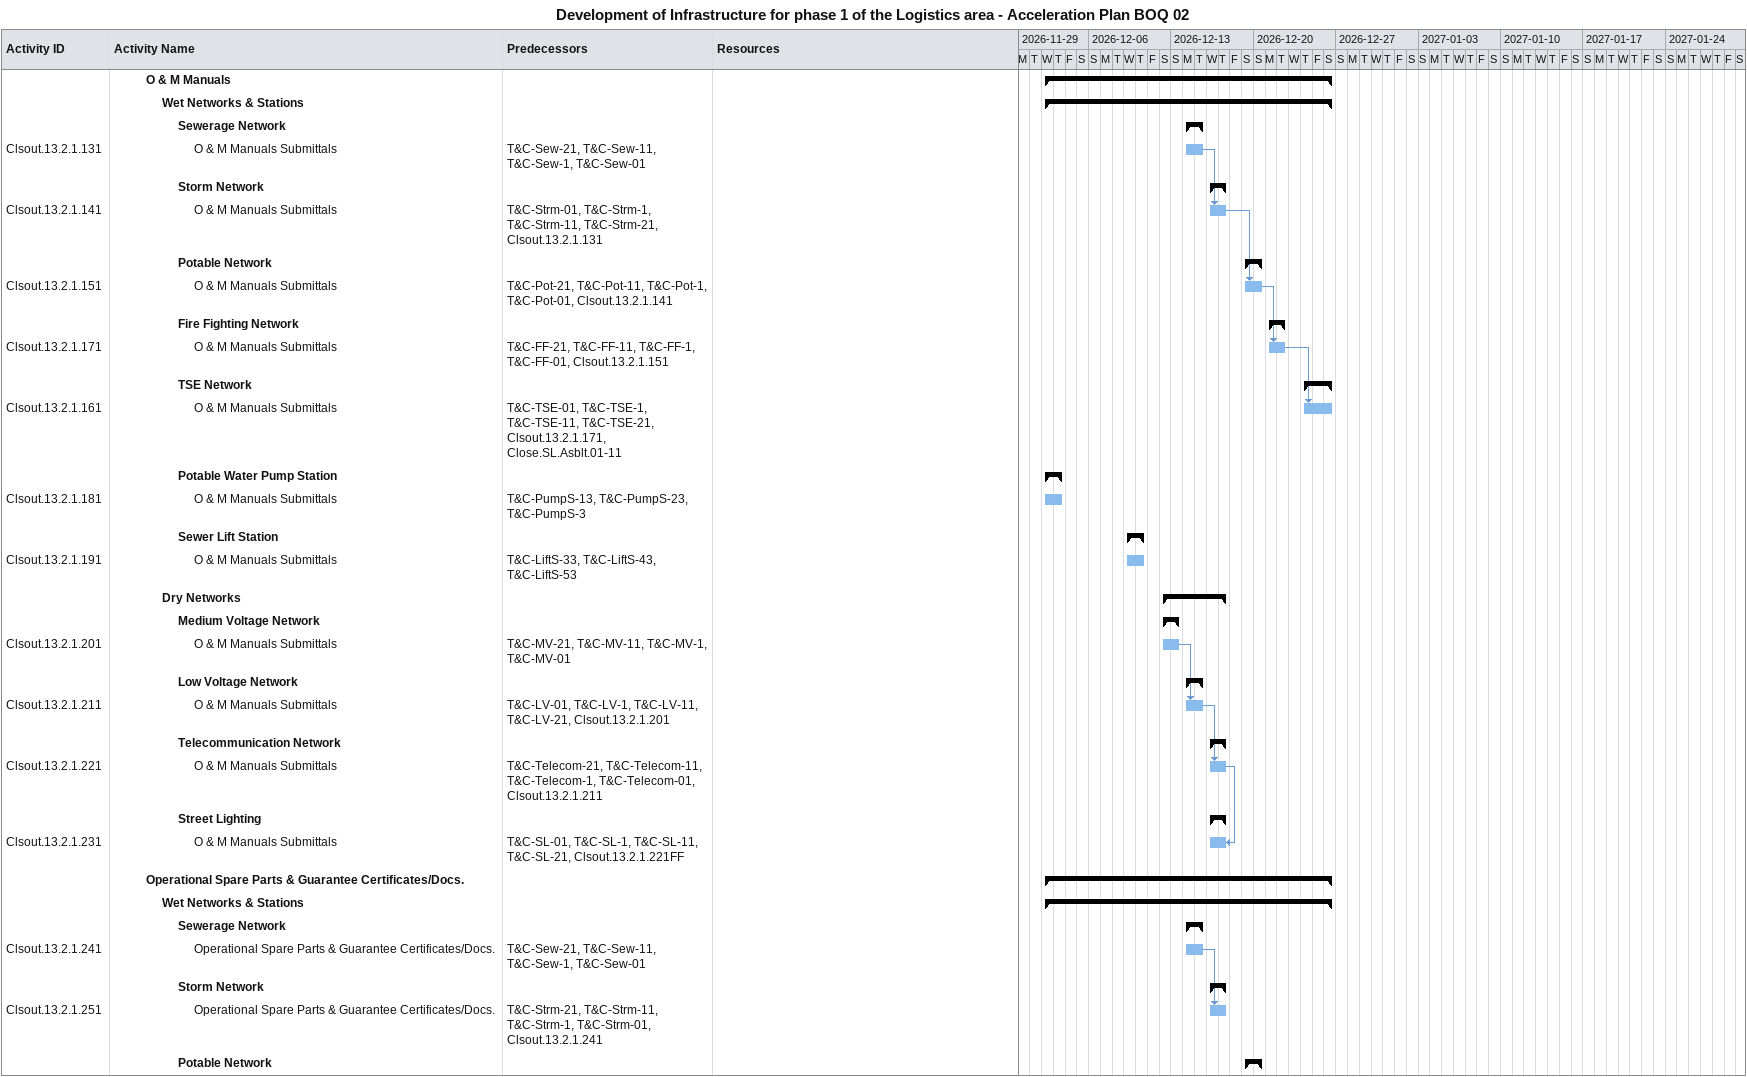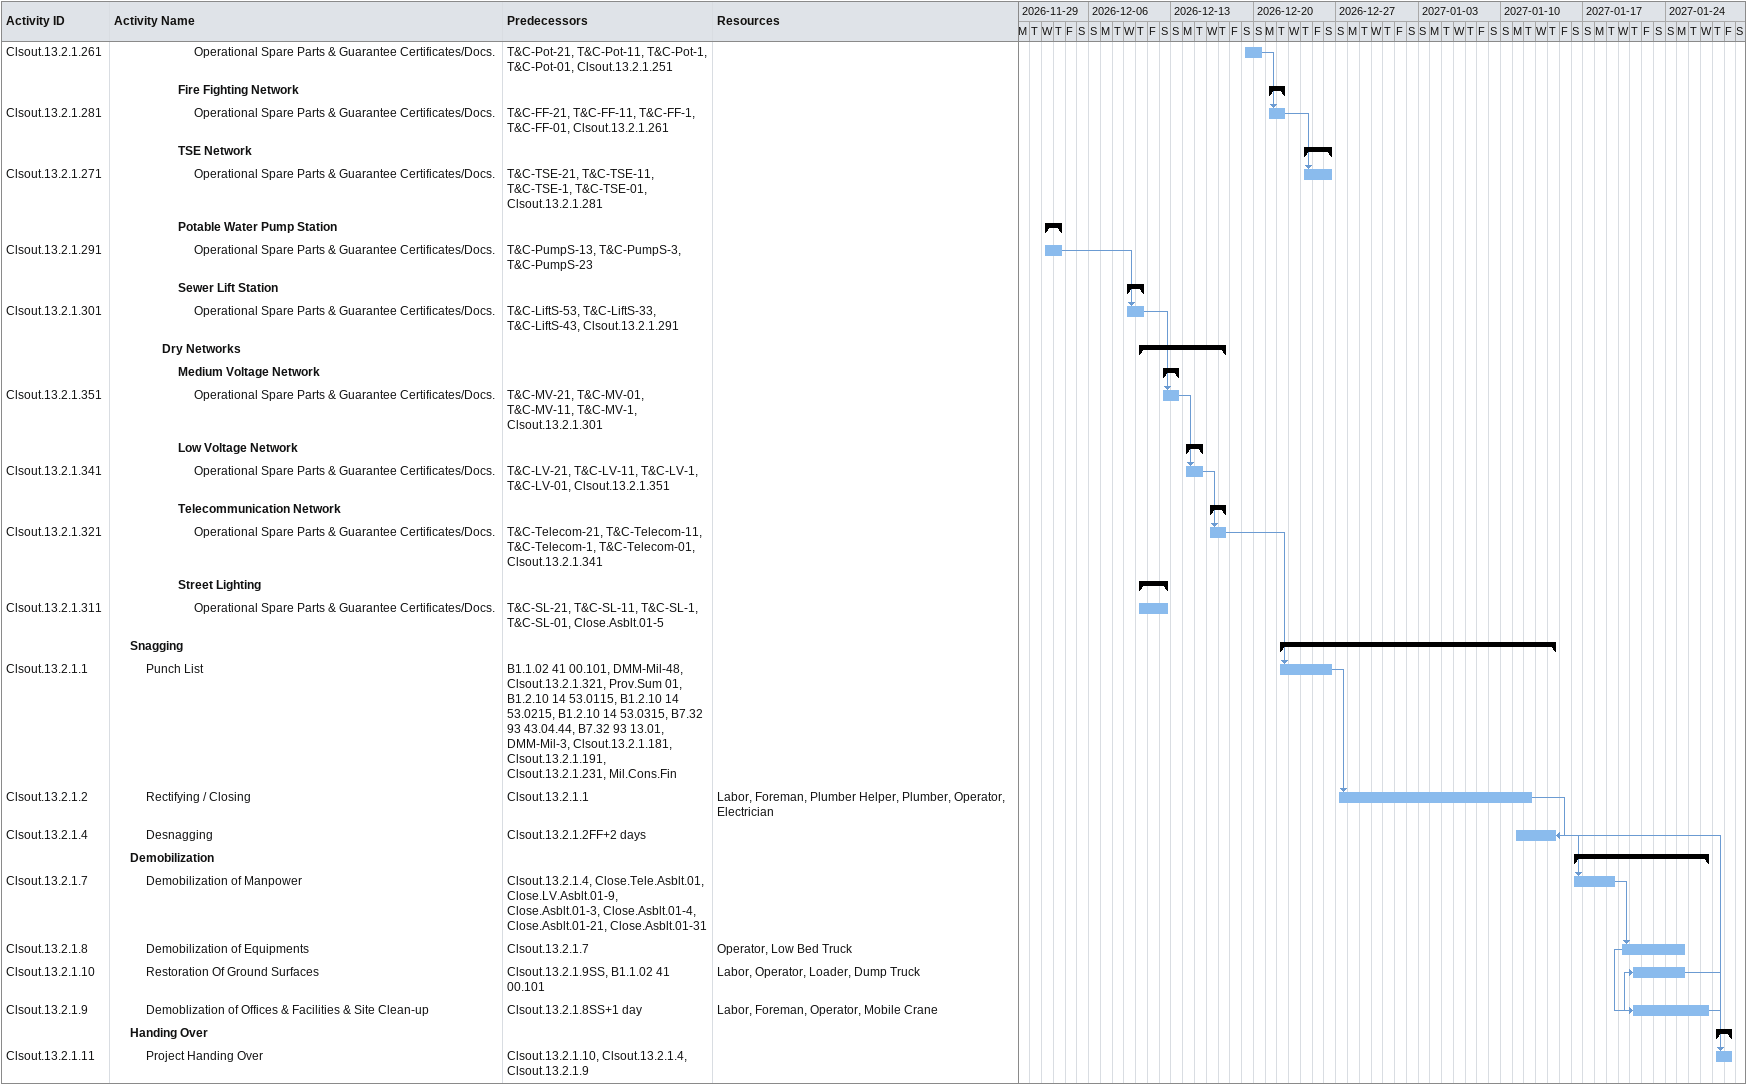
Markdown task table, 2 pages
Development of Infrastructure for phase 1 of the Logistics area - Acceleration Plan BOQ 02

| ID | Level | Task | Start | Finish | Predecessors | Resources |
|---|---|---|---|---|---|---|
|  | 3 | **O & M Manuals** | 2026-12-02 | 2026-12-26 |  |  |
|  | 4 | **Wet Networks & Stations** | 2026-12-02 | 2026-12-26 |  |  |
|  | 5 | **Sewerage Network** | 2026-12-14 | 2026-12-15 |  |  |
| Clsout.13.2.1.131 | 6 | O & M Manuals Submittals | 2026-12-14 | 2026-12-15 | T&C-Sew-21, T&C-Sew-11, T&C-Sew-1, T&C-Sew-01 |  |
|  | 5 | **Storm Network** | 2026-12-16 | 2026-12-17 |  |  |
| Clsout.13.2.1.141 | 6 | O & M Manuals Submittals | 2026-12-16 | 2026-12-17 | T&C-Strm-01, T&C-Strm-1, T&C-Strm-11, T&C-Strm-21, Clsout.13.2.1.131 |  |
|  | 5 | **Potable Network** | 2026-12-19 | 2026-12-20 |  |  |
| Clsout.13.2.1.151 | 6 | O & M Manuals Submittals | 2026-12-19 | 2026-12-20 | T&C-Pot-21, T&C-Pot-11, T&C-Pot-1, T&C-Pot-01, Clsout.13.2.1.141 |  |
|  | 5 | **Fire Fighting Network** | 2026-12-21 | 2026-12-22 |  |  |
| Clsout.13.2.1.171 | 6 | O & M Manuals Submittals | 2026-12-21 | 2026-12-22 | T&C-FF-21, T&C-FF-11, T&C-FF-1, T&C-FF-01, Clsout.13.2.1.151 |  |
|  | 5 | **TSE Network** | 2026-12-24 | 2026-12-26 |  |  |
| Clsout.13.2.1.161 | 6 | O & M Manuals Submittals | 2026-12-24 | 2026-12-26 | T&C-TSE-01, T&C-TSE-1, T&C-TSE-11, T&C-TSE-21, Clsout.13.2.1.171, Close.SL.Asblt.01-11 |  |
|  | 5 | **Potable Water Pump Station** | 2026-12-02 | 2026-12-03 |  |  |
| Clsout.13.2.1.181 | 6 | O & M Manuals Submittals | 2026-12-02 | 2026-12-03 | T&C-PumpS-13, T&C-PumpS-23, T&C-PumpS-3 |  |
|  | 5 | **Sewer Lift Station** | 2026-12-09 | 2026-12-10 |  |  |
| Clsout.13.2.1.191 | 6 | O & M Manuals Submittals | 2026-12-09 | 2026-12-10 | T&C-LiftS-33, T&C-LiftS-43, T&C-LiftS-53 |  |
|  | 4 | **Dry Networks** | 2026-12-12 | 2026-12-17 |  |  |
|  | 5 | **Medium Voltage Network** | 2026-12-12 | 2026-12-13 |  |  |
| Clsout.13.2.1.201 | 6 | O & M Manuals Submittals | 2026-12-12 | 2026-12-13 | T&C-MV-21, T&C-MV-11, T&C-MV-1, T&C-MV-01 |  |
|  | 5 | **Low Voltage Network** | 2026-12-14 | 2026-12-15 |  |  |
| Clsout.13.2.1.211 | 6 | O & M Manuals Submittals | 2026-12-14 | 2026-12-15 | T&C-LV-01, T&C-LV-1, T&C-LV-11, T&C-LV-21, Clsout.13.2.1.201 |  |
|  | 5 | **Telecommunication Network** | 2026-12-16 | 2026-12-17 |  |  |
| Clsout.13.2.1.221 | 6 | O & M Manuals Submittals | 2026-12-16 | 2026-12-17 | T&C-Telecom-21, T&C-Telecom-11, T&C-Telecom-1, T&C-Telecom-01, Clsout.13.2.1.211 |  |
|  | 5 | **Street Lighting** | 2026-12-16 | 2026-12-17 |  |  |
| Clsout.13.2.1.231 | 6 | O & M Manuals Submittals | 2026-12-16 | 2026-12-17 | T&C-SL-01, T&C-SL-1, T&C-SL-11, T&C-SL-21, Clsout.13.2.1.221FF |  |
|  | 3 | **Operational Spare Parts & Guarantee Certificates/Docs.** | 2026-12-02 | 2026-12-26 |  |  |
|  | 4 | **Wet Networks & Stations** | 2026-12-02 | 2026-12-26 |  |  |
|  | 5 | **Sewerage Network** | 2026-12-14 | 2026-12-15 |  |  |
| Clsout.13.2.1.241 | 6 | Operational Spare Parts & Guarantee Certificates/Docs. | 2026-12-14 | 2026-12-15 | T&C-Sew-21, T&C-Sew-11, T&C-Sew-1, T&C-Sew-01 |  |
|  | 5 | **Storm Network** | 2026-12-16 | 2026-12-17 |  |  |
| Clsout.13.2.1.251 | 6 | Operational Spare Parts & Guarantee Certificates/Docs. | 2026-12-16 | 2026-12-17 | T&C-Strm-21, T&C-Strm-11, T&C-Strm-1, T&C-Strm-01, Clsout.13.2.1.241 |  |
|  | 5 | **Potable Network** | 2026-12-19 | 2026-12-20 |  |  |
| Clsout.13.2.1.261 | 6 | Operational Spare Parts & Guarantee Certificates/Docs. | 2026-12-19 | 2026-12-20 | T&C-Pot-21, T&C-Pot-11, T&C-Pot-1, T&C-Pot-01, Clsout.13.2.1.251 |  |
|  | 5 | **Fire Fighting Network** | 2026-12-21 | 2026-12-22 |  |  |
| Clsout.13.2.1.281 | 6 | Operational Spare Parts & Guarantee Certificates/Docs. | 2026-12-21 | 2026-12-22 | T&C-FF-21, T&C-FF-11, T&C-FF-1, T&C-FF-01, Clsout.13.2.1.261 |  |
|  | 5 | **TSE Network** | 2026-12-24 | 2026-12-26 |  |  |
| Clsout.13.2.1.271 | 6 | Operational Spare Parts & Guarantee Certificates/Docs. | 2026-12-24 | 2026-12-26 | T&C-TSE-21, T&C-TSE-11, T&C-TSE-1, T&C-TSE-01, Clsout.13.2.1.281 |  |
|  | 5 | **Potable Water Pump Station** | 2026-12-02 | 2026-12-03 |  |  |
| Clsout.13.2.1.291 | 6 | Operational Spare Parts & Guarantee Certificates/Docs. | 2026-12-02 | 2026-12-03 | T&C-PumpS-13, T&C-PumpS-3, T&C-PumpS-23 |  |
|  | 5 | **Sewer Lift Station** | 2026-12-09 | 2026-12-10 |  |  |
| Clsout.13.2.1.301 | 6 | Operational Spare Parts & Guarantee Certificates/Docs. | 2026-12-09 | 2026-12-10 | T&C-LiftS-53, T&C-LiftS-33, T&C-LiftS-43, Clsout.13.2.1.291 |  |
|  | 4 | **Dry Networks** | 2026-12-10 | 2026-12-17 |  |  |
|  | 5 | **Medium Voltage Network** | 2026-12-12 | 2026-12-13 |  |  |
| Clsout.13.2.1.351 | 6 | Operational Spare Parts & Guarantee Certificates/Docs. | 2026-12-12 | 2026-12-13 | T&C-MV-21, T&C-MV-01, T&C-MV-11, T&C-MV-1, Clsout.13.2.1.301 |  |
|  | 5 | **Low Voltage Network** | 2026-12-14 | 2026-12-15 |  |  |
| Clsout.13.2.1.341 | 6 | Operational Spare Parts & Guarantee Certificates/Docs. | 2026-12-14 | 2026-12-15 | T&C-LV-21, T&C-LV-11, T&C-LV-1, T&C-LV-01, Clsout.13.2.1.351 |  |
|  | 5 | **Telecommunication Network** | 2026-12-16 | 2026-12-17 |  |  |
| Clsout.13.2.1.321 | 6 | Operational Spare Parts & Guarantee Certificates/Docs. | 2026-12-16 | 2026-12-17 | T&C-Telecom-21, T&C-Telecom-11, T&C-Telecom-1, T&C-Telecom-01, Clsout.13.2.1.341 |  |
|  | 5 | **Street Lighting** | 2026-12-10 | 2026-12-12 |  |  |
| Clsout.13.2.1.311 | 6 | Operational Spare Parts & Guarantee Certificates/Docs. | 2026-12-10 | 2026-12-12 | T&C-SL-21, T&C-SL-11, T&C-SL-1, T&C-SL-01, Close.Asblt.01-5 |  |
|  | 2 | **Snagging** | 2026-12-22 | 2027-01-14 |  |  |
| Clsout.13.2.1.1 | 3 | Punch List | 2026-12-22 | 2026-12-26 | B1.1.02 41 00.101, DMM-Mil-48, Clsout.13.2.1.321, Prov.Sum 01, B1.2.10 14 53.0115, B1.2.10 14 53.0215, B1.2.10 14 53.0315, B7.32 93 43.04.44, B7.32 93 13.01, DMM-Mil-3, Clsout.13.2.1.181, Clsout.13.2.1.191, Clsout.13.2.1.231, Mil.Cons.Fin |  |
| Clsout.13.2.1.2 | 3 | Rectifying / Closing | 2026-12-27 | 2027-01-12 | Clsout.13.2.1.1 | Labor, Foreman, Plumber Helper, Plumber, Operator, Electrician |
| Clsout.13.2.1.4 | 3 | Desnagging | 2027-01-11 | 2027-01-14 | Clsout.13.2.1.2FF+2d |  |
|  | 2 | **Demobilization** | 2027-01-16 | 2027-01-27 |  |  |
| Clsout.13.2.1.7 | 3 | Demobilization of Manpower | 2027-01-16 | 2027-01-19 | Clsout.13.2.1.4, Close.Tele.Asblt.01, Close.LV.Asblt.01-9, Close.Asblt.01-3, Close.Asblt.01-4, Close.Asblt.01-21, Close.Asblt.01-31 |  |
| Clsout.13.2.1.8 | 3 | Demobilization of Equipments | 2027-01-20 | 2027-01-25 | Clsout.13.2.1.7 | Operator, Low Bed Truck |
| Clsout.13.2.1.10 | 3 | Restoration Of Ground Surfaces | 2027-01-21 | 2027-01-25 | Clsout.13.2.1.9SS, B1.1.02 41 00.101 | Labor, Operator, Loader, Dump Truck |
| Clsout.13.2.1.9 | 3 | Demoblization of Offices & Facilities & Site Clean-up | 2027-01-21 | 2027-01-27 | Clsout.13.2.1.8SS+1d | Labor, Foreman, Operator, Mobile Crane |
|  | 2 | **Handing Over** | 2027-01-28 | 2027-01-29 |  |  |
| Clsout.13.2.1.11 | 3 | Project Handing Over | 2027-01-28 | 2027-01-29 | Clsout.13.2.1.10, Clsout.13.2.1.4, Clsout.13.2.1.9 |  |
